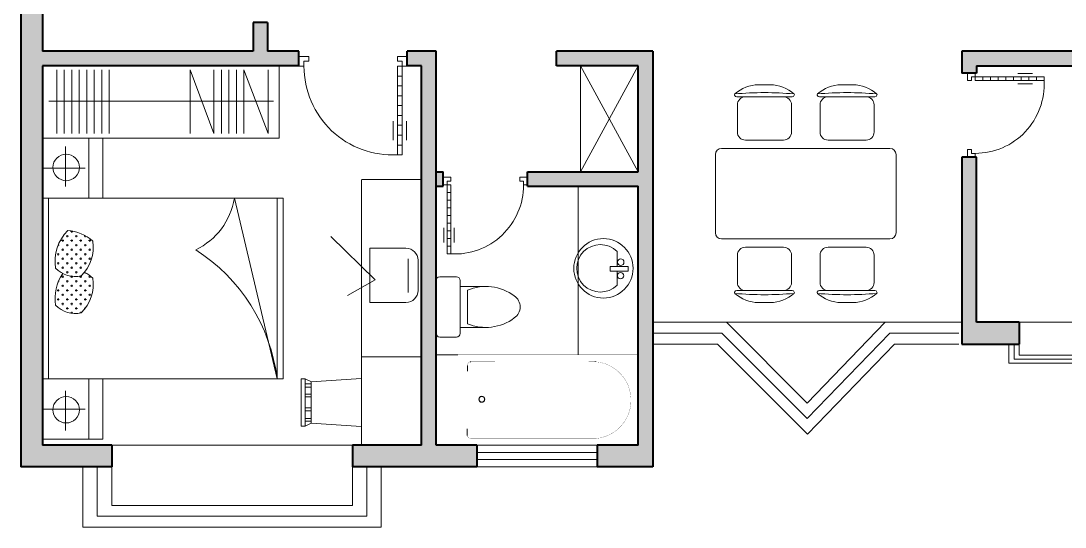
# Model space of a CAD drawing. Header units: millimetres. Extents: x 3136.3 to 3154.4, y 1812.1 to 1830.2.
# Drawn here: x 3136.33 to 3145.01, y 1820.21 to 1824.42 of the extents above; entities that cross this region are included whole.
import ezdxf
from ezdxf.enums import TextEntityAlignment as Align

# ---------------------------------------------------------------- set-up
doc = ezdxf.new("R2010")
doc.units = ezdxf.units.MM
for name, color, linetype, lineweight in [('DIM', 4, 'Continuous', 5), ('FURNITURE', 220, 'Continuous', 5), ('Muro1', 162, 'Continuous', 40), ('PUB_H', 13, 'Continuous', 5), ('TOILET', 4, 'Continuous', 5), ('W', 2, 'Continuous', 5), ('WC', 10, 'Continuous', 5), ('WINDOW_TEXT', 7, 'Continuous', 5)]:
    doc.layers.add(name, color=color, linetype=linetype, lineweight=lineweight)
doc.styles.add('DIM_FONT', font='SIMPLEX.shx', dxfattribs={"width": 0.8})
doc.styles.add('SIMPLEX', font='SIMPLEX.SHX')
doc.styles.get("Standard").update_dxf_attribs({"font": 'arial.ttf'})

# ---------------------------------------------------------------- blocks, each defined once
blk = doc.blocks.new('M_A24LXR')
for p, q in [((-0.4552, 0.071), (-0.4552, 0.8883)), ((-0.4552, 0.8883), (-0.4098, 0.8883)), ((-0.4098, 0.8883), (-0.4098, 0.071)), ((-0.4552, 0.7975), (-0.4098, 0.7975)), ((-0.4936, 0.7527), (-0.4936, 0.578)), ((-0.4552, 0.7067), (-0.4098, 0.7067)), ((-0.3714, 0.7527), (-0.3714, 0.578)), ((-0.4552, 0.6159), (-0.4098, 0.6159)), ((-0.4552, 0.5251), (-0.4098, 0.5251)), ((-0.4552, 0.4343), (-0.4098, 0.4343)), ((-0.4552, 0.3435), (-0.4098, 0.3435)), ((-0.4552, 0.2527), (-0.4098, 0.2527)), ((-0.4552, 0.1619), (-0.4098, 0.1619)), ((-0.5006, 0.071), (-0.4552, 0.071)), ((-0.5006, -0.0198), (-0.5006, 0.071)), ((-0.4098, 0.071), (-0.4552, 0.071)), ((-0.4552, 0.071), (-0.4552, 0.0256)), ((-0.4552, 0.0256), (-0.4098, 0.0256)), ((-0.4098, 0.0256), (-0.4098, -0.0198)), ((0.4528, 0.0256), (0.4074, 0.0256)), ((0.4074, 0.0256), (0.4074, -0.0198)), ((0.4982, 0.071), (0.4528, 0.071)), ((0.4528, 0.071), (0.4528, 0.0256)), ((0.4982, -0.0198), (0.4982, 0.071)), ((-0.5006, -0.0198), (-0.5006, -0.0198)), ((-0.4098, -0.0198), (-0.5006, -0.0198)), ((0.4074, -0.0198), (0.4982, -0.0198)), ((0.4982, -0.0198), (0.4982, -0.0198))]:
    blk.add_line(p, q)
blk.add_arc((-0.3644, 0.0723), 0.8172, 359.91151, 93.18481)
blk = doc.blocks.new('_B0MWI')
for p, q in [((-0.62, 3.2778), (0.62, 3.2778)), ((-0.62, 0.5), (-0.62, 3.2778)), ((0.62, 0.5), (0.62, 3.2778)), ((-0.56, 2.7778), (0.56, 2.7778)), ((-0.56, 0.5), (-0.56, 2.7778)), ((0.56, 0.5), (0.56, 2.7778)), ((-0.5, 2.2778), (0.5, 2.2778)), ((-0.5, 0.5), (-0.5, 2.2778)), ((0.5, 0.5), (0.5, 2.2778)), ((-0.5, -0.5), (0.5, -0.5))]:
    blk.add_line(p, q)
blk = doc.blocks.new('80217063432440')
for p, q in [((248.1, 90), (970.6, 838.2)), ((970.6, 838.2), (1718.8, 90)), ((286.3, 0), (971.7, 709.8)), ((971.7, 709.8), (1681.5, 0)), ((324.5, -90), (972.8, 581.4)), ((972.8, 581.4), (1644.2, -90)), ((-286.3, 90), (248.1, 90)), ((1718.8, 90), (2256.7, 90)), ((-286.3, 0), (286.3, 0)), ((1681.5, 0), (2256.7, 0)), ((-286.3, -90), (324.5, -90)), ((1644.2, -90), (2256.7, -90))]:
    blk.add_line(p, q)
at = {"style": 'SIMPLEX', "flags": 1}
blk.add_attdef('A', text='', height=1, dxfattribs=at).set_placement((0, 0), align=Align.MIDDLE)
blk = doc.blocks.new('M_E24TTP')
at = {"layer": 'TOILET', "color": 7}
for p, q in [((-169.7, 200.4), (-169.7, 430.4)), ((169.7, 200.4), (169.7, 430.4)), ((-139.7, 260.4), (139.7, 260.4)), ((-220, 200), (220, 200)), ((-250, 30), (-250, 170)), ((250, 170), (250, 30)), ((220, 0), (-220, 0))]:
    blk.add_line(p, q, dxfattribs=at)
for centre, radius, start, end in [((0, 589.6), 109.8, 33.45086, 146.54914), ((227.4, 412.8), 397.5, 143.36186, 202.54952), ((-227.4, 412.8), 397.5, 337.45048, 36.63814), ((-220, 170), 30, 90, 180), ((220, 170), 30, 0, 90), ((-220, 30), 30, 180, 270), ((220, 30), 30, 270, 0)]:
    blk.add_arc(centre, radius, start, end, dxfattribs=at)
at = {"style": 'DIM_FONT', "width": 0.8, "flags": 1}
for tag in ['YSIZE', 'XSIZE']:
    blk.add_attdef(tag, (0, 0), '', height=0.5, dxfattribs=at)
blk = doc.blocks.new('M_E4')
for p, q in [((670.2, -79.9), (670.2, -136.6)), ((670.2, -85.9), (670.2, -97)), ((670, -662.9), (670, -613.6))]:
    blk.add_line(p, q)
at = {"const_width": 1.5}
for points in [[(-750, -750), (-750, 0)], [(-750, 0), (750, 0)], [(750, 0), (750, -750)], [(607.9, -55.9), (640.2, -55.9)], [(670, -89.8), (670, -656.4)], [(670, -662.9), (670, -654.6)], [(750, -750), (-750, -750)]]:
    blk.add_lwpolyline(points, dxfattribs=at)
for points in [[(-399.3, -55.8, 0.930688), (-387.6, -693, 0.930688)], [(670.2, -85.9, 0.414214), (640.2, -55.9, 0.414214)], [(670, -89.8, 0.041784), (669.6, -84.8, 0.412615)], [(640, -692.9, 0.414214), (670, -662.9, 0.414214)]]:
    blk.add_lwpolyline(points, format="xyb", dxfattribs=at)
at = {"const_width": 1.5, "flags": 128}
for points in [[(-399.3, -55.8), (607.9, -55.9)], [(-399.3, -694.2), (645.3, -692.5)]]:
    blk.add_lwpolyline(points, dxfattribs=at)
for radius in [25, 23]:
    blk.add_circle((550, -381.2), radius)
blk.add_arc((640, -662.9), 30, 270, 280.17596)
at = {"width": 0.8, "flags": 1}
for tag in ['XSIZE', 'YSIZE']:
    blk.add_attdef(tag, (0, 0), '', height=0.5, dxfattribs=at)
blk = doc.blocks.new('_WBLK')
for p, q in [((-0.5, 0.5), (0.5, 0.5)), ((0.5, 0.1667), (-0.5, 0.1667)), ((0.5, -0.1667), (-0.5, -0.1667)), ((-0.5, -0.5), (0.5, -0.5))]:
    blk.add_line(p, q)
at = {"layer": 'WINDOW_TEXT', "style": 'SIMPLEX', "flags": 1}
blk.add_attdef('A', text='', height=1, dxfattribs=at).set_placement((0, 1.5), align=Align.MIDDLE)
blk = doc.blocks.new('M_E33IEP')
for p, q in [((135.1, 135.3), (135.1, 19.6)), ((43.6, -21.1), (43.6, 19.6)), ((43.6, 19.6), (193.6, 19.6)), ((193.6, 19.6), (193.6, -21.1)), ((193.6, -21.1), (43.6, -21.1)), ((135.1, -21.1), (135.1, -144.4))]:
    blk.add_line(p, q)
for centre, radius in [((248.3, -4.6), 246.4), ((105.9, 56.4), 26.7), ((104.6, -55.4), 26.7)]:
    blk.add_circle(centre, radius)
blk.add_arc((273.7, -4.6), 196.9, 225.25267, 134.74733)
at = {"style": 'DIM_FONT', "width": 0.8, "flags": 1}
for tag in ['YSIZE', 'XSIZE']:
    blk.add_attdef(tag, (0, 0), '', height=0.5, dxfattribs=at)
at = {"width": 0.8, "flags": 1}
for tag in ['XSIZE', 'YSIZE']:
    blk.add_attdef(tag, (1.9, -251), '', height=150, dxfattribs=at)
blk = doc.blocks.new('M_B4ONN')
for p, q in [((-0.5869, 1.3817), (0.5869, 1.3817)), ((-0.5869, 0.5), (-0.5869, 1.3817)), ((0.5869, 1.3817), (0.5869, 0.5)), ((-0.5435, 1.2006), (0.5435, 1.2006)), ((-0.5435, 0.5), (-0.5435, 1.2006)), ((0.5435, 1.2006), (0.5435, 0.5)), ((-0.5, 1.0195), (0.5, 1.0195)), ((-0.5, 0.5), (-0.5, 1.0195)), ((0.5, 1.0195), (0.5, 0.5)), ((-0.5, -0.5), (0.5, -0.5))]:
    blk.add_line(p, q)
blk = doc.blocks.new('*X45')
at = {"color": 0}
for p, q in [((284859.4, 2240.6), (284859.4, 2259.4)), ((284887.5, 2287.5), (284906.2, 2287.5)), ((284896.9, 2278.1), (284896.9, 2296.9)), ((284933, 2325), (284943.8, 2325)), ((284934.4, 2315.6), (284934.4, 2325.6)), ((284934.4, 2240.6), (284934.4, 2259.4)), ((284962.5, 2287.5), (284981.2, 2287.5)), ((284971.9, 2278.1), (284971.9, 2296.9)), ((285000, 2325), (285018.8, 2325)), ((285009.4, 2315.6), (285009.4, 2334.4)), ((285009.4, 2240.6), (285009.4, 2259.4)), ((285037.5, 2287.5), (285056.2, 2287.5)), ((285046.9, 2278.1), (285046.9, 2296.9)), ((285075, 2325), (285093.8, 2325)), ((285084.4, 2315.6), (285084.4, 2334.4)), ((285084.4, 2240.6), (285084.4, 2259.4)), ((285112.5, 2287.5), (285131.2, 2287.5)), ((285121.9, 2278.1), (285121.9, 2296.9)), ((285159.4, 2240.6), (285159.4, 2259.4)), ((285187.5, 2287.5), (285206.2, 2287.5)), ((285196.9, 2278.1), (285196.9, 2296.9)), ((285234.4, 2315.6), (285234.4, 2322.7)), ((285234.4, 2240.6), (285234.4, 2259.4)), ((285239.8, 2325), (285243.8, 2325)), ((285262.5, 2287.5), (285281.2, 2287.5)), ((285271.9, 2278.1), (285271.9, 2296.9)), ((285300, 2325), (285318.8, 2325)), ((285309.4, 2315.6), (285309.4, 2334.4)), ((285309.4, 2240.6), (285309.4, 2259.4)), ((285337.5, 2287.5), (285356.2, 2287.5)), ((285346.9, 2278.1), (285346.9, 2296.9)), ((285375, 2325), (285393.8, 2325)), ((285384.4, 2315.6), (285384.4, 2334.4)), ((285384.4, 2240.6), (285384.4, 2259.4)), ((285412.5, 2287.5), (285431.2, 2287.5)), ((285421.9, 2278.1), (285421.9, 2296.9)), ((285450, 2325), (285452.3, 2325)), ((285459.4, 2315.6), (285459.4, 2315.8)), ((285459.4, 2240.6), (285459.4, 2259.4)), ((284817.1, 2212.5), (284831.2, 2212.5)), ((284821.9, 2203.1), (284821.9, 2221.9)), ((284850, 2250), (284868.8, 2250)), ((284850, 2175), (284868.8, 2175)), ((284859.4, 2165.6), (284859.4, 2184.4)), ((284887.5, 2212.5), (284906.2, 2212.5)), ((284896.9, 2203.1), (284896.9, 2221.9)), ((284925, 2250), (284943.8, 2250)), ((284925, 2175), (284943.8, 2175)), ((284934.4, 2165.6), (284934.4, 2184.4)), ((284962.5, 2212.5), (284981.2, 2212.5)), ((284971.9, 2203.1), (284971.9, 2221.9)), ((285000, 2250), (285018.8, 2250)), ((285000, 2175), (285018.8, 2175)), ((285009.4, 2165.6), (285009.4, 2184.4)), ((285037.5, 2212.5), (285056.2, 2212.5)), ((285046.9, 2203.1), (285046.9, 2221.9)), ((285075, 2250), (285093.8, 2250)), ((285075, 2175), (285093.8, 2175)), ((285084.4, 2165.6), (285084.4, 2184.4)), ((285112.5, 2212.5), (285131.2, 2212.5)), ((285121.9, 2203.1), (285121.9, 2221.9)), ((285150, 2250), (285168.8, 2250)), ((285150, 2175), (285168.8, 2175)), ((285159.4, 2165.6), (285159.4, 2184.4)), ((285187.5, 2212.5), (285206.2, 2212.5)), ((285196.9, 2203.1), (285196.9, 2221.9)), ((285225, 2250), (285243.8, 2250)), ((285225, 2175), (285243.8, 2175)), ((285234.4, 2165.6), (285234.4, 2184.4)), ((285262.5, 2212.5), (285281.2, 2212.5)), ((285271.9, 2203.1), (285271.9, 2221.9)), ((285300, 2250), (285318.8, 2250)), ((285300, 2175), (285318.8, 2175)), ((285309.4, 2165.6), (285309.4, 2184.4)), ((285337.5, 2212.5), (285356.2, 2212.5)), ((285346.9, 2203.1), (285346.9, 2221.9)), ((285375, 2250), (285393.8, 2250)), ((285375, 2175), (285393.8, 2175)), ((285384.4, 2165.6), (285384.4, 2184.4)), ((285412.5, 2212.5), (285431.2, 2212.5)), ((285421.9, 2203.1), (285421.9, 2221.9)), ((285450, 2250), (285468.8, 2250)), ((285450, 2175), (285468.8, 2175)), ((285459.4, 2165.6), (285459.4, 2184.4)), ((285487.5, 2212.5), (285500.2, 2212.5)), ((285496.9, 2203.1), (285496.9, 2221.9)), ((284856.1, 2100), (284868.8, 2100)), ((284859.4, 2094.3), (284859.4, 2109.4)), ((284887.5, 2137.5), (284906.2, 2137.5)), ((284896.9, 2128.1), (284896.9, 2146.9)), ((284925, 2100), (284943.8, 2100)), ((284934.4, 2090.6), (284934.4, 2109.4)), ((284962.5, 2137.5), (284981.2, 2137.5)), ((284971.9, 2128.1), (284971.9, 2146.9)), ((285000, 2100), (285018.8, 2100)), ((285009.4, 2090.6), (285009.4, 2109.4)), ((285037.5, 2137.5), (285056.2, 2137.5)), ((285046.9, 2128.1), (285046.9, 2146.9)), ((285075, 2100), (285093.8, 2100)), ((285084.4, 2090.6), (285084.4, 2109.4)), ((285112.5, 2137.5), (285131.2, 2137.5)), ((285121.9, 2128.1), (285121.9, 2146.9)), ((285150, 2100), (285150.9, 2100)), ((285159.4, 2106.3), (285159.4, 2109.4)), ((285162.9, 2100), (285168.8, 2100)), ((285187.5, 2137.5), (285206.2, 2137.5)), ((285196.9, 2128.1), (285196.9, 2146.9)), ((285225, 2100), (285243.8, 2100)), ((285234.4, 2090.6), (285234.4, 2109.4)), ((285262.5, 2137.5), (285281.2, 2137.5)), ((285271.9, 2128.1), (285271.9, 2146.9)), ((285300, 2100), (285318.8, 2100)), ((285309.4, 2090.6), (285309.4, 2109.4)), ((285337.5, 2137.5), (285356.2, 2137.5)), ((285346.9, 2128.1), (285346.9, 2146.9)), ((285375, 2100), (285393.8, 2100)), ((285384.4, 2090.6), (285384.4, 2109.4)), ((285412.5, 2137.5), (285431.2, 2137.5)), ((285421.9, 2128.1), (285421.9, 2146.9)), ((285450, 2100), (285457.6, 2100)), ((285459.4, 2101.3), (285459.4, 2109.4)), ((285487.5, 2137.5), (285496.8, 2137.5)), ((285496.9, 2137.7), (285496.9, 2146.9)), ((284887.5, 2062.5), (284906.2, 2062.5)), ((284896.9, 2053.1), (284896.9, 2071.9)), ((284962.5, 2062.5), (284981.2, 2062.5)), ((284971.9, 2053.1), (284971.9, 2071.9)), ((285037.5, 2062.5), (285056.2, 2062.5)), ((285046.9, 2053.1), (285046.9, 2071.9)), ((285187.8, 2062.5), (285206.2, 2062.5)), ((285196.9, 2053.1), (285196.9, 2071.9)), ((285262.5, 2062.5), (285281.2, 2062.5)), ((285271.9, 2053.1), (285271.9, 2071.9)), ((285337.5, 2062.5), (285356.2, 2062.5)), ((285346.9, 2053.1), (285346.9, 2071.9))]:
    blk.add_line(p, q, dxfattribs=at)
blk = doc.blocks.new('aptos2')
at = {"layer": 'DIM'}
blk.add_line((3139.9604, 1821.6435), (3139.7804, 1821.6435), dxfattribs=at)
at = {"layer": 'FURNITURE', "linetype": 'ByBlock'}
for p, q in [((3138.4767, 1824.0435), (3138.4767, 1823.4435)), ((3140.9804, 1824.0435), (3140.9804, 1823.1635)), ((3140.9804, 1823.1635), (3141.4604, 1824.0435)), ((3141.4604, 1823.1635), (3140.9804, 1824.0435)), ((3136.6281, 1823.4824), (3136.6281, 1824.0086)), ((3136.6904, 1823.4824), (3136.6904, 1824.0086)), ((3136.7527, 1823.4824), (3136.7527, 1824.0086)), ((3136.8151, 1823.4824), (3136.8151, 1824.0086)), ((3136.8774, 1823.4824), (3136.8774, 1824.0086)), ((3136.9397, 1823.4824), (3136.9397, 1824.0086)), ((3137.0021, 1823.4824), (3137.0021, 1824.0086)), ((3137.0644, 1823.4824), (3137.0644, 1824.0086)), ((3137.7364, 1823.4824), (3137.7364, 1824.0086)), ((3137.7364, 1824.0086), (3137.9338, 1823.4824)), ((3137.9338, 1823.4824), (3137.9338, 1824.0086)), ((3137.9961, 1823.4824), (3137.9961, 1824.0086)), ((3138.0585, 1823.4824), (3138.0585, 1824.0086)), ((3138.1208, 1823.4824), (3138.1208, 1824.0086)), ((3138.1831, 1823.4824), (3138.1831, 1824.0086)), ((3138.1831, 1824.0086), (3138.384, 1823.4824)), ((3138.384, 1823.4824), (3138.384, 1824.0086)), ((3142.4594, 1823.8861), (3142.5585, 1823.8861)), ((3143.1462, 1823.8861), (3143.2454, 1823.8861)), ((3142.279, 1823.7861), (3142.739, 1823.7861)), ((3142.9658, 1823.7861), (3143.4258, 1823.7861)), ((3136.5623, 1823.749), (3138.429, 1823.749)), ((3142.284, 1823.7186), (3142.284, 1823.4936)), ((3142.734, 1823.7186), (3142.734, 1823.4936)), ((3142.9708, 1823.7186), (3142.9708, 1823.4936)), ((3143.4208, 1823.7186), (3143.4208, 1823.4936)), ((3136.5104, 1823.4435), (3138.4767, 1823.4435)), ((3136.5104, 1822.9435), (3136.5104, 1823.4435)), ((3136.5104, 1823.4435), (3137.0104, 1823.4435)), ((3136.8953, 1822.9435), (3136.8953, 1823.4435)), ((3137.0104, 1822.9435), (3137.0104, 1823.4435)), ((3136.7015, 1823.372), (3136.7015, 1823.0424)), ((3143.5524, 1823.3568), (3142.1524, 1823.3568)), ((3142.3515, 1823.4261), (3142.6665, 1823.4261)), ((3143.0383, 1823.4261), (3143.3533, 1823.4261)), ((3142.1024, 1823.3068), (3142.1024, 1822.6568)), ((3143.6024, 1822.6568), (3143.6024, 1823.3068)), ((3136.8637, 1823.1941), (3136.5082, 1823.1941)), ((3139.1604, 1823.0989), (3139.6604, 1823.0989)), ((3139.1604, 1823.094), (3139.1604, 1820.8935)), ((3136.5104, 1822.9435), (3137.0104, 1822.9435)), ((3136.5104, 1821.4435), (3136.5104, 1822.9435)), ((3136.5104, 1822.9435), (3138.5104, 1822.9435)), ((3136.5604, 1822.9435), (3136.5604, 1821.4435)), ((3138.4604, 1821.4435), (3138.1041, 1822.9435)), ((3138.4604, 1821.4435), (3138.4604, 1822.9435)), ((3138.5104, 1822.9435), (3138.5104, 1821.4435)), ((3139.2735, 1822.2658), (3138.9059, 1822.625)), ((3142.1524, 1822.6068), (3143.5524, 1822.6068)), ((3139.2305, 1822.5283), (3139.2305, 1822.0783)), ((3139.5305, 1822.5283), (3139.2305, 1822.5283)), ((3142.6665, 1822.5375), (3142.3515, 1822.5375)), ((3143.3533, 1822.5375), (3143.0383, 1822.5375)), ((3139.5494, 1822.4416), (3139.5494, 1822.1623)), ((3139.6305, 1822.1783), (3139.6305, 1822.4283)), ((3142.284, 1822.245), (3142.284, 1822.47)), ((3142.734, 1822.245), (3142.734, 1822.47)), ((3142.9708, 1822.245), (3142.9708, 1822.47)), ((3143.4208, 1822.245), (3143.4208, 1822.47)), ((3139.2735, 1822.2658), (3139.0448, 1822.1352)), ((3142.739, 1822.1775), (3142.279, 1822.1775)), ((3143.4258, 1822.1775), (3142.9658, 1822.1775)), ((3139.2305, 1822.0783), (3139.5305, 1822.0783)), ((3142.5585, 1822.0775), (3142.4594, 1822.0775)), ((3143.2454, 1822.0775), (3143.1462, 1822.0775)), ((3139.1604, 1821.6259), (3139.6604, 1821.6259)), ((3136.5104, 1821.4435), (3137.0104, 1821.4435)), ((3136.5104, 1821.4435), (3136.5104, 1820.9435)), ((3138.5104, 1821.4435), (3136.5104, 1821.4435)), ((3136.8953, 1821.4435), (3136.8953, 1820.9435)), ((3137.0104, 1821.4435), (3137.0104, 1820.9435)), ((3138.6604, 1821.4454), (3138.694, 1821.4454)), ((3138.6604, 1821.4454), (3138.6604, 1821.0506)), ((3138.6938, 1821.4452), (3138.7448, 1821.419)), ((3138.694, 1821.0506), (3138.694, 1821.4454)), ((3139.1589, 1821.4478), (3138.7423, 1821.4183)), ((3139.1604, 1821.0506), (3139.1604, 1821.4506)), ((3138.6938, 1821.4033), (3138.7435, 1821.4033)), ((3138.6938, 1821.3759), (3138.7435, 1821.3759)), ((3138.7423, 1821.4202), (3138.7423, 1821.0777)), ((3136.7015, 1821.0151), (3136.7015, 1821.3447)), ((3138.6938, 1821.317), (3138.7435, 1821.317)), ((3138.6938, 1821.2961), (3138.7435, 1821.2961)), ((3136.8637, 1821.1929), (3136.5082, 1821.1929)), ((3138.6938, 1821.2032), (3138.7435, 1821.2032)), ((3138.6938, 1821.1796), (3138.7435, 1821.1796)), ((3138.6938, 1821.1155), (3138.7435, 1821.1155)), ((3138.6938, 1821.0919), (3138.7435, 1821.0919)), ((3138.6604, 1821.0506), (3138.694, 1821.0506)), ((3138.7435, 1821.0775), (3138.6938, 1821.0514)), ((3139.1589, 1821.0483), (3138.7423, 1821.0777)), ((3136.5104, 1820.9435), (3137.0104, 1820.9435))]:
    blk.add_line(p, q, dxfattribs=at)
for centre in [(3136.7067, 1823.1994), (3136.7067, 1821.1877)]:
    blk.add_circle(centre, 0.1099, dxfattribs=at)
for centre, radius, start, end in [((3142.4691, 1823.5706), 0.3156, 91.76514, 130.72654), ((3142.5488, 1823.5706), 0.3156, 49.27346, 88.23486), ((3143.1559, 1823.5706), 0.3156, 91.76514, 130.72654), ((3143.2356, 1823.5706), 0.3156, 49.27346, 88.23486), ((3142.2697, 1823.8022), 0.01, 130.72654, 202.66999), ((3142.279, 1823.8061), 0.02, 202.66999, 270), ((3142.509, 1821.1082), 2.7127, 84.8023, 95.1977), ((3142.3515, 1823.7186), 0.0675, 90, 180), ((3142.6665, 1823.7186), 0.0675, 0, 90), ((3142.739, 1823.8061), 0.02, 270, 337.33001), ((3142.7482, 1823.8022), 0.01, 337.33001, 49.27346), ((3142.9566, 1823.8022), 0.01, 130.72654, 202.66999), ((3142.9658, 1823.8061), 0.02, 202.66999, 270), ((3143.1958, 1821.1082), 2.7127, 84.8023, 95.1977), ((3143.0383, 1823.7186), 0.0675, 90, 180), ((3143.3533, 1823.7186), 0.0675, 0, 90), ((3143.4258, 1823.8061), 0.02, 270, 337.33001), ((3143.435, 1823.8022), 0.01, 337.33001, 49.27346), ((3142.3515, 1823.4936), 0.0675, 180, 270), ((3142.6665, 1823.4936), 0.0675, 270, 0), ((3143.0383, 1823.4936), 0.0675, 180, 270), ((3143.3533, 1823.4936), 0.0675, 270, 0), ((3142.1524, 1823.3068), 0.05, 90, 180), ((3143.5524, 1823.3068), 0.05, 0, 90), ((3137.5339, 1823.0372), 0.5779, 295.543, 350.67621), ((3136.9684, 1822.4219), 0.3542, 134.47762, 189.63427), ((3136.7043, 1822.3495), 0.3255, 46.7851, 87.20337), ((3142.1524, 1822.6568), 0.05, 180, 270), ((3143.5524, 1822.6568), 0.05, 270, 0), ((3136.6034, 1822.535), 0.3279, 314.04589, 9.08683), ((3136.9789, 1821.2577), 1.4931, 7.15005, 57.41303), ((3139.5305, 1822.4283), 0.1, 0, 90), ((3142.3515, 1822.47), 0.0675, 90, 180), ((3142.6665, 1822.47), 0.0675, 0, 90), ((3143.0383, 1822.47), 0.0675, 90, 180), ((3143.3533, 1822.47), 0.0675, 0, 90), ((3136.9684, 1822.1151), 0.3542, 145.01036, 189.63427), ((3136.7804, 1822.5157), 0.2223, 223.50402, 283.27441), ((3136.7043, 1822.0427), 0.3255, 46.7851, 61.67225), ((3136.6034, 1822.2282), 0.3279, 314.04589, 9.08683), ((3142.3515, 1822.245), 0.0675, 180, 270), ((3142.6665, 1822.245), 0.0675, 270, 0), ((3143.0383, 1822.245), 0.0675, 180, 270), ((3143.3533, 1822.245), 0.0675, 270, 0), ((3139.5305, 1822.1783), 0.1, 270, 0), ((3142.2697, 1822.1614), 0.01, 157.33001, 229.27346), ((3142.279, 1822.1575), 0.02, 90, 157.33001), ((3142.509, 1824.8554), 2.7127, 264.8023, 275.1977), ((3142.4691, 1822.393), 0.3156, 229.27346, 268.23486), ((3142.5488, 1822.393), 0.3156, 271.76514, 310.72654), ((3142.739, 1822.1575), 0.02, 22.66999, 90), ((3142.7482, 1822.1614), 0.01, 310.72654, 22.66999), ((3142.9566, 1822.1614), 0.01, 157.33001, 229.27346), ((3142.9658, 1822.1575), 0.02, 90, 157.33001), ((3143.1958, 1824.8554), 2.7127, 264.8023, 275.1977), ((3143.1559, 1822.393), 0.3156, 229.27346, 268.23486), ((3143.2356, 1822.393), 0.3156, 271.76514, 310.72654), ((3143.4258, 1822.1575), 0.02, 22.66999, 90), ((3143.435, 1822.1614), 0.01, 310.72654, 22.66999), ((3136.7804, 1822.2089), 0.2223, 223.50402, 283.27441)]:
    blk.add_arc(centre, radius, start, end, dxfattribs=at)
at = {"layer": 'Muro1'}
for points in [[(3136.3304, 1828.9935), (3136.3304, 1820.7135)], [(3136.5104, 1825.1435), (3136.5104, 1824.1635)], [(3138.2604, 1824.4035), (3138.2604, 1824.1635)], [(3138.3804, 1824.4035), (3138.2604, 1824.4035)], [(3138.3804, 1824.4035), (3138.3804, 1824.1635)], [(3138.2604, 1824.1635), (3136.5104, 1824.1635)], [(3138.6404, 1824.1635), (3138.3804, 1824.1635)], [(3138.6404, 1824.0435), (3138.6404, 1824.1635)], [(3139.5404, 1824.0435), (3139.5404, 1824.1635)], [(3139.7804, 1824.1635), (3139.5404, 1824.1635)], [(3139.7804, 1824.0435), (3139.7804, 1824.1635)], [(3140.7804, 1824.0435), (3140.7804, 1824.1635)], [(3141.5804, 1824.1635), (3140.7804, 1824.1635)], [(3141.5804, 1824.1635), (3141.5804, 1820.7135)], [(3144.1504, 1824.1635), (3144.1504, 1823.9835)], [(3146.3304, 1824.1635), (3144.1504, 1824.1635)], [(3138.6404, 1824.0435), (3136.5104, 1824.0435)], [(3136.5104, 1824.0435), (3136.5104, 1820.8935)], [(3139.6604, 1824.0435), (3139.5404, 1824.0435)], [(3139.6604, 1820.8935), (3139.6604, 1824.0435)], [(3139.7804, 1820.8935), (3139.7804, 1824.0435)], [(3141.4604, 1824.0435), (3140.7804, 1824.0435)], [(3141.4604, 1823.1635), (3141.4604, 1824.0435)], [(3144.2704, 1824.0435), (3144.2704, 1823.9835)], [(3144.2704, 1824.0435), (3146.3531, 1824.0435)], [(3144.2704, 1823.9835), (3144.1504, 1823.9835)], [(3144.2704, 1823.2835), (3144.1504, 1823.2835)], [(3144.1504, 1823.2835), (3144.1504, 1821.7333)], [(3144.2704, 1821.9138), (3144.2704, 1823.2835)], [(3139.7804, 1823.1635), (3139.8404, 1823.1635)], [(3139.8404, 1823.0435), (3139.8404, 1823.1635)], [(3140.5404, 1823.1635), (3141.4604, 1823.1635)], [(3140.5404, 1823.0435), (3140.5404, 1823.1635)], [(3139.7804, 1823.0435), (3139.8404, 1823.0435)], [(3140.5404, 1823.0435), (3141.4604, 1823.0435)], [(3141.4604, 1820.8935), (3141.4604, 1823.0435)], [(3144.6268, 1821.9138), (3144.2704, 1821.9138)], [(3144.6268, 1821.9138), (3144.6268, 1821.7333)], [(3144.1504, 1821.7333), (3144.6268, 1821.7333)], [(3137.0854, 1820.8935), (3136.5104, 1820.8935)], [(3137.0854, 1820.8935), (3137.0854, 1820.7135)], [(3139.0854, 1820.8935), (3139.0854, 1820.7135)], [(3139.6604, 1820.8935), (3139.0854, 1820.8935)], [(3140.1204, 1820.8935), (3139.7804, 1820.8935)], [(3140.1204, 1820.8935), (3140.1204, 1820.7135)], [(3141.4604, 1820.8935), (3141.1204, 1820.8935)], [(3141.1204, 1820.8935), (3141.1204, 1820.7135)], [(3137.0854, 1820.7135), (3136.3304, 1820.7135)], [(3140.1204, 1820.7135), (3139.0854, 1820.7135)], [(3141.5804, 1820.7135), (3141.1204, 1820.7135)]]:
    blk.add_lwpolyline(points, dxfattribs=at)
at = {"layer": 'PUB_H'}
for points in [[(3136.5104, 1824.0435), (3136.3304, 1828.9935), (3136.5104, 1824.1635), (3136.5104, 1825.1435)], [(3136.3304, 1820.7135), (3136.3304, 1828.9935), (3136.5104, 1820.8935), (3136.5104, 1824.0435)], [(3138.2604, 1824.4035), (3138.3804, 1824.4035), (3138.2604, 1824.1635), (3138.3804, 1824.1635)], [(3138.3804, 1824.1635), (3136.5104, 1824.0435), (3138.2604, 1824.1635), (3136.5104, 1824.1635)], [(3138.6404, 1824.1635), (3138.6404, 1824.0435), (3138.3804, 1824.1635), (3136.5104, 1824.0435)], [(3139.7804, 1824.1635), (3139.6604, 1824.0435), (3139.5404, 1824.1635), (3139.5404, 1824.0435)], [(3139.6604, 1820.8935), (3139.6604, 1824.0435), (3139.7804, 1820.8935), (3139.7804, 1824.1635)], [(3140.7804, 1824.0435), (3140.7804, 1824.1635), (3141.4604, 1824.0435), (3141.5804, 1824.1635)], [(3141.5804, 1824.1635), (3141.5804, 1820.7135), (3141.4604, 1824.0435), (3141.4604, 1823.1635)], [(3144.1504, 1824.1635), (3146.3304, 1824.1635), (3144.2704, 1824.0435), (3146.3531, 1824.0435)], [(3144.2704, 1823.9835), (3144.1504, 1823.9835), (3144.2704, 1824.0435), (3144.1504, 1824.1635)], [(3144.1504, 1821.7333), (3144.1504, 1823.2835), (3144.2704, 1821.9138), (3144.2704, 1823.2835)], [(3139.7804, 1823.1635), (3139.8404, 1823.1635), (3139.7804, 1823.0435), (3139.8404, 1823.0435)], [(3140.5404, 1823.0435), (3140.5404, 1823.1635), (3141.4604, 1823.0435), (3141.4604, 1823.1635)], [(3141.4604, 1823.1635), (3141.5804, 1820.7135), (3141.4604, 1823.0435), (3141.4604, 1820.8935)], [(3144.6268, 1821.9138), (3144.6268, 1821.7333), (3144.2704, 1821.9138), (3144.1504, 1821.7333)], [(3137.0854, 1820.8935), (3137.0854, 1820.7135), (3136.5104, 1820.8935), (3136.3304, 1820.7135)], [(3139.0854, 1820.7135), (3139.0854, 1820.8935), (3139.7804, 1820.8935)], [(3140.1204, 1820.8935), (3140.1204, 1820.7135), (3139.7804, 1820.8935), (3139.0854, 1820.7135)], [(3141.5804, 1820.7135), (3141.1204, 1820.7135), (3141.4604, 1820.8935), (3141.1204, 1820.8935)]]:
    blk.add_solid(points, dxfattribs=at)
at = {"layer": 'W'}
blk.add_line((3144.1504, 1821.9138), (3141.5804, 1821.9138), dxfattribs=at)
at = {"layer": 'WC'}
blk.add_line((3140.9604, 1823.0435), (3140.9604, 1821.6435), dxfattribs=at)
at = {"layer": 'DIM', "xscale": 0.001, "yscale": 0.001, "zscale": 0.001, "rotation": 180}
blk.add_blockref('M_E4', (3140.7104, 1820.8935), dxfattribs=at)
at = {"layer": 'FURNITURE', "linetype": 'ByBlock', "extrusion": (0, 0, -1), "xscale": 0.001, "yscale": 0.001, "zscale": -0.001, "rotation": 270}
blk.add_blockref('*X45', (-3138.9653, 2107.4885), dxfattribs=at)
at = {"layer": 'W'}
for name, p, xscale, yscale, zscale, rotation in [('M_A24LXR', (3139.0904, 1824.1035), 0.9, 0.9, 0.9, 180), ('M_A24LXR', (3144.2104, 1823.6335), 0.7000000000000002, 0.7000000000000002, 0.7000000000000002, 270), ('M_A24LXR', (3140.1904, 1823.1035), -0.7000000000000001, 0.7000000000000001, 0.7000000000000001, 180), ('80217063432440', (3143.8371, 1821.8236), 0.001, 0.001, 0.001, 180), ('_B0MWI', (3138.0854, 1820.8035), 2, 0.18, 2, 180)]:
    blk.add_blockref(name, p, dxfattribs=dict(at, xscale=xscale, yscale=yscale, zscale=zscale, rotation=rotation))
at = {"layer": 'W', "rotation": 180}
for name, p, yscale in [('M_B4ONN', (3145.1268, 1821.8236), 0.1804650748165586), ('_WBLK', (3140.6204, 1820.8035), 0.18)]:
    blk.add_blockref(name, p, dxfattribs=dict(at, yscale=yscale))
at = {"layer": 'WC', "xscale": 0.001, "yscale": 0.001, "zscale": 0.001}
for name, p, rotation in [('M_E33IEP', (3141.4195, 1822.3573), 180), ('M_E24TTP', (3139.7804, 1822.0413), 270)]:
    blk.add_blockref(name, p, dxfattribs=dict(at, rotation=rotation))
at = {"layer": 'FURNITURE', "linetype": 'ByBlock', "text_generation_flag": 4, "width": 0.8, "flags": 1}
for tag, p in [('YSIZE', (3142.3604, 1828.8135)), ('XSIZE', (3142.3604, 1828.8135)), ('YSIZE', (3139.1604, 1828.3473)), ('XSIZE', (3139.1604, 1828.3473)), ('YSIZE', (3140.5524, 1828.1964)), ('XSIZE', (3140.5524, 1828.1964)), ('YSIZE', (3143.886, 1827.9964)), ('XSIZE', (3143.886, 1827.9964)), ('YSIZE', (3145.9657, 1827.6322)), ('XSIZE', (3145.9657, 1827.6322)), ('YSIZE', (3139.3805, 1827.4142)), ('XSIZE', (3139.3805, 1827.4142)), ('YSIZE', (3145.7557, 1827.3172)), ('XSIZE', (3145.7557, 1827.3172)), ('XSIZE', (3145.7557, 1827.3172)), ('YSIZE', (3145.7557, 1827.3172)), ('YSIZE', (3139.2305, 1827.1892)), ('XSIZE', (3139.2305, 1827.1892)), ('XSIZE', (3139.2305, 1827.1892)), ('YSIZE', (3139.2305, 1827.1892)), ('YSIZE', (3136.5104, 1827.1135)), ('XSIZE', (3136.5104, 1827.1135)), ('YSIZE', (3142.7249, 1826.9476)), ('XSIZE', (3142.7249, 1826.9476)), ('YSIZE', (3143.886, 1825.9432)), ('XSIZE', (3143.886, 1825.9432)), ('YSIZE', (3142.8485, 1822.9649)), ('XSIZE', (3142.8485, 1822.9649)), ('YSIZE', (3139.2305, 1822.3033)), ('XSIZE', (3139.2305, 1822.3033)), ('XSIZE', (3139.2305, 1822.3033)), ('YSIZE', (3139.2305, 1822.3033)), ('YSIZE', (3136.5104, 1822.1935)), ('XSIZE', (3136.5104, 1822.1935)), ('YSIZE', (3139.3805, 1822.0783)), ('XSIZE', (3139.3805, 1822.0783)), ('YSIZE', (3151.8289, 1821.7689)), ('XSIZE', (3151.8289, 1821.7689)), ('YSIZE', (3151.5139, 1821.5589)), ('XSIZE', (3151.5139, 1821.5589)), ('XSIZE', (3151.5139, 1821.5589)), ('YSIZE', (3151.5139, 1821.5589)), ('YSIZE', (3139.1604, 1821.2506)), ('XSIZE', (3139.1604, 1821.2506)), ('YSIZE', (3150.1399, 1819.6892)), ('XSIZE', (3150.1399, 1819.6892)), ('YSIZE', (3152.1932, 1819.6892)), ('XSIZE', (3152.1932, 1819.6892)), ('YSIZE', (3147.1616, 1818.6517)), ('XSIZE', (3147.1616, 1818.6517)), ('YSIZE', (3151.1443, 1818.5282)), ('XSIZE', (3151.1443, 1818.5282)), ('YSIZE', (3153.0103, 1818.1636)), ('XSIZE', (3153.0103, 1818.1636)), ('YSIZE', (3152.3932, 1816.3556)), ('XSIZE', (3152.3932, 1816.3556)), ('YSIZE', (3146.2751, 1815.1837)), ('XSIZE', (3146.2751, 1815.1837)), ('YSIZE', (3151.611, 1815.1837)), ('XSIZE', (3151.611, 1815.1837)), ('YSIZE', (3146.5001, 1815.0337)), ('XSIZE', (3146.5001, 1815.0337)), ('XSIZE', (3146.5001, 1815.0337)), ('YSIZE', (3146.5001, 1815.0337)), ('YSIZE', (3151.386, 1815.0337)), ('XSIZE', (3151.386, 1815.0337)), ('XSIZE', (3151.386, 1815.0337)), ('YSIZE', (3151.386, 1815.0337)), ('YSIZE', (3145.4473, 1814.9636)), ('XSIZE', (3145.4473, 1814.9636)), ('YSIZE', (3152.544, 1814.9636)), ('XSIZE', (3152.544, 1814.9636)), ('YSIZE', (3146.3903, 1812.3136)), ('XSIZE', (3146.3903, 1812.3136)), ('YSIZE', (3151.3103, 1812.3136)), ('XSIZE', (3151.3103, 1812.3136))]:
    blk.add_attdef(tag, p, '', height=0.000056, rotation=180, dxfattribs=at)

msp = doc.modelspace()

# ---------------------------------------------------------------- block references
msp.add_blockref('aptos2', (0, 0))

doc.saveas('drawing.dxf')
